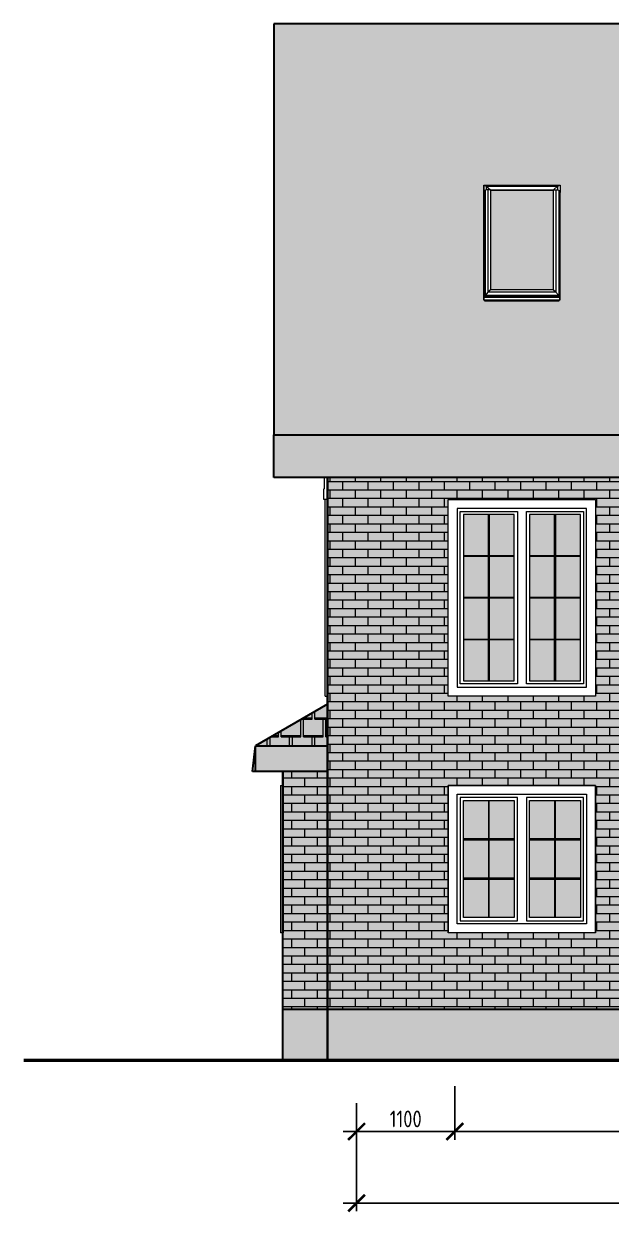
# Model space of a CAD drawing. Header units: millimetres. Extents: x -56498 to 234605, y -296269 to -29969.
# Drawn here: x 200259 to 206834, y -197320 to -184017 of the extents above; entities that cross this region are included whole.
import ezdxf

# ---------------------------------------------------------------- set-up
doc = ezdxf.new("R2010")
doc.units = ezdxf.units.MM
doc.header["$LTSCALE"] = 100
doc.header["$PDMODE"] = 35
for name, color, linetype, lineweight in [('0.3', 7, 'Continuous', 30), ('0.5', 7, 'Continuous', 50), ('Розміри 0.09', 5, 'Continuous', 9), ('Тонкі 0.18', 142, 'Continuous', 18), ('Штрихування 0.09', 253, 'Continuous', 9)]:
    doc.layers.add(name, color=color, linetype=linetype, lineweight=lineweight)
doc.styles.add('GOST 2.304', font='CS_Gost2304.shx')
doc.dimstyles.new('SPDS', dxfattribs={"dimscale": 100, "dimtxt": 2.5, "dimasz": 2.5, "dimexe": 1.25, "dimexo": 0.625, "dimtad": 1, "dimrnd": 0.001, "dimtxsty": 'GOST 2.304', "dimblk": 'ARCHTICK', "dimcen": 2.5, "dimdle": 2, "dimadec": 0, "dimazin": 2, "dimtfac": 0.75, "dimtmove": 1, "dimatfit": 3, "dimfxl": 0, "dimtolj": 1, "dimarcsym": 0})
pattern_1 = [(0, (0, -59400), (0, 94.83852), []), (90, (0, -59400), (-142.24, 94.83852), [94.83852, -94.83852])]
pattern_2 = [(0, (15, -59400), (125, 200), [220, -30]), (0, (15, -59385), (125, 200), [220, -30]), (90, (235, -59400), (-125, 200), [200, -200]), (90, (265, -59400), (-125, 200), [200, -200])]

# ---------------------------------------------------------------- blocks, each defined once
blk = doc.blocks.new('_ArchTick')
at = {"color": 0, "linetype": 'ByBlock', "const_width": 0.15}
blk.add_lwpolyline([(-0.5, -0.5), (0.5, 0.5)], dxfattribs=at)
blk = doc.blocks.new('*D326')
at = {"layer": 'Defpoints', "color": 0, "transparency": 16777216}
for p in [(205084, -195861), (211484, -196060), (205084, -196417)]:
    blk.add_point(p, dxfattribs=at)
at = {"layer": 'Розміри 0.09', "color": 0, "lineweight": -2, "transparency": 16777216}
for p, q in [((205084, -195908), (205084, -196510)), ((211484, -196107), (211484, -196510)), ((211634, -196417), (204934, -196417))]:
    blk.add_line(p, q, dxfattribs=at)
at = {"layer": 'Розміри 0.09', "color": 0, "lineweight": -2, "transparency": 16777216, "xscale": 187.5, "yscale": 187.5, "zscale": 187.5, "rotation": 180}
blk.add_blockref('_ArchTick', (205084, -196417), dxfattribs=at)
at = {"layer": 'Розміри 0.09', "color": 0, "lineweight": -2, "transparency": 16777216, "xscale": 187.5, "yscale": 187.5, "zscale": 187.5}
blk.add_blockref('_ArchTick', (211484, -196417), dxfattribs=at)
at = {"layer": 'Розміри 0.09', "color": 0, "transparency": 16777216, "insert": (208284, -196271), "char_height": 187.5, "attachment_point": 5, "style": 'GOST 2.304'}
blk.add_mtext('\\A1;6400', dxfattribs=at)
blk = doc.blocks.new('*D327')
at = {"layer": 'Defpoints', "color": 0, "transparency": 16777216}
for p in [(205084, -195861), (203984, -196052), (203984, -196417)]:
    blk.add_point(p, dxfattribs=at)
at = {"layer": 'Розміри 0.09', "color": 0, "lineweight": -2, "transparency": 16777216}
for p, q in [((205084, -195908), (205084, -196510)), ((203984, -196099), (203984, -196510)), ((205234, -196417), (203834, -196417))]:
    blk.add_line(p, q, dxfattribs=at)
at = {"layer": 'Розміри 0.09', "color": 0, "lineweight": -2, "transparency": 16777216, "xscale": 187.5, "yscale": 187.5, "zscale": 187.5, "rotation": 180}
blk.add_blockref('_ArchTick', (203984, -196417), dxfattribs=at)
at = {"layer": 'Розміри 0.09', "color": 0, "lineweight": -2, "transparency": 16777216, "xscale": 187.5, "yscale": 187.5, "zscale": 187.5}
blk.add_blockref('_ArchTick', (205084, -196417), dxfattribs=at)
at = {"layer": 'Розміри 0.09', "color": 0, "transparency": 16777216, "insert": (204534, -196276), "char_height": 187.5, "attachment_point": 5, "style": 'GOST 2.304'}
blk.add_mtext('\\A1;1100', dxfattribs=at)
blk = doc.blocks.new('*D328')
at = {"layer": 'Defpoints', "color": 0, "transparency": 16777216}
for p in [(203984, -196417), (224984, -196417), (203984, -197217)]:
    blk.add_point(p, dxfattribs=at)
at = {"layer": 'Розміри 0.09', "color": 0, "lineweight": -2, "transparency": 16777216}
for p, q in [((203984, -196463), (203984, -197310)), ((224984, -196463), (224984, -197310)), ((225134, -197217), (203834, -197217))]:
    blk.add_line(p, q, dxfattribs=at)
at = {"layer": 'Розміри 0.09', "color": 0, "lineweight": -2, "transparency": 16777216, "xscale": 187.5, "yscale": 187.5, "zscale": 187.5, "rotation": 180}
blk.add_blockref('_ArchTick', (203984, -197217), dxfattribs=at)
at = {"layer": 'Розміри 0.09', "color": 0, "lineweight": -2, "transparency": 16777216, "xscale": 187.5, "yscale": 187.5, "zscale": 187.5}
blk.add_blockref('_ArchTick', (224984, -197217), dxfattribs=at)
at = {"layer": 'Розміри 0.09', "color": 0, "transparency": 16777216, "insert": (215100, -197069), "char_height": 187.5, "attachment_point": 5, "style": 'GOST 2.304'}
blk.add_mtext('\\A1;21000', dxfattribs=at)

msp = doc.modelspace()

# ---------------------------------------------------------------- hatches: boundary and pattern name
at = {"layer": 'Тонкі 0.18', "ltscale": 0.75, "true_color": 0xa64f21}
h = msp.add_hatch(color=34, dxfattribs=at)
h.paths.add_polyline_path([(208484.132, -185886.868), (208482.181, -185887.889), (208482.181, -185824.836), (208909.171, -185824.836), (208909.171, -184016.629), (205834.182, -184016.629), (205834.182, -185824.836), (206261.127, -185824.836), (206261.127, -185887.889), (206259.177, -185886.866), (206259.177, -187079.927), (206259.177, -187123.222), (205834.182, -187123.222), (205834.182, -188616.656), (208909.171, -188616.656), (208909.171, -187123.222), (208484.132, -187123.222), (208484.132, -187079.927)])
h.paths.add_polyline_path([(205834.182, -184016.629), (203059.171, -184016.629), (203059.171, -188616.656), (205834.182, -188616.656), (205834.182, -187123.222), (205409.166, -187123.222), (205409.166, -187079.927), (205409.166, -185886.846), (205407.162, -185887.889), (205407.162, -185824.836), (205834.182, -185824.836)])
h.paths.add_polyline_path([(214214.128, -184333.064), (214214.128, -184016.629), (208909.171, -184016.629), (208909.171, -185824.836), (209336.161, -185824.836), (209336.161, -185887.889), (209334.135, -185886.846), (209334.135, -187079.927), (209334.135, -187123.222), (208909.171, -187123.222), (208909.171, -188616.656), (210559.166, -188616.656), (211496.961, -187517.534)])
at = {"layer": 'Тонкі 0.18', "ltscale": 0.75, "true_color": 0xf4ebd8}
h = msp.add_hatch(color=254, dxfattribs=at)
h.paths.add_polyline_path([(207474.228, -190966.621), (207159.229, -190966.621), (207159.229, -191046.609), (207474.228, -191046.609)], flags=17)
h.paths.add_polyline_path([(207474.228, -191086.603), (207226.686, -191086.603), (207474.228, -191268.864)], flags=17)
h.paths.add_polyline_path([(207474.228, -191368.211), (207159.229, -191136.276), (207159.229, -191706.922), (207474.228, -191474.987)], flags=17)
h.paths.add_polyline_path([(207709.758, -191541.619), (207518.731, -191541.619), (207226.686, -191756.595), (208001.803, -191756.595)], flags=17)
h.paths.add_polyline_path([(208069.26, -191541.619), (207844.696, -191541.619), (208069.26, -191706.922)], flags=17)
h.paths.add_polyline_path([(208383.792, -191541.619), (208159.228, -191541.619), (208159.228, -191706.922)], flags=17)
h.paths.add_polyline_path([(208709.757, -191541.619), (208518.73, -191541.619), (208226.685, -191756.595), (209001.803, -191756.595)], flags=17)
h.paths.add_polyline_path([(209069.26, -191541.619), (208844.696, -191541.619), (209069.26, -191706.922)], flags=17)
h.paths.add_polyline_path([(207474.153, -189341.65), (209124.186, -189341.65), (210774.143, -189341.65), (210774.143, -190441.634), (211159.151, -190441.634), (211159.151, -189341.65), (211159.151, -189221.593), (211159.151, -188311.636), (211159.151, -188298.636), (210559.166, -189001.814), (210559.127, -189001.78), (210480.154, -189094.333), (203659.171, -189094.333), (203659.171, -190441.634), (205009.166, -190441.634), (205009.166, -189341.65), (206659.191, -189341.65), (206659.191, -190441.634), (207474.153, -190441.634)])
h.paths.add_polyline_path([(207474.153, -190441.634), (206659.191, -190441.634), (206659.191, -191541.619), (205009.166, -191541.619), (205009.166, -190441.634), (203659.171, -190441.634), (203659.171, -193366.634), (205009.166, -193366.634), (205009.166, -192541.618), (206659.191, -192541.618), (206659.191, -193366.634), (207474.153, -193366.634), (207474.153, -192541.618), (210774.143, -192541.618), (210774.143, -193366.634), (211159.151, -193366.634), (211159.151, -192066.595), (207009.206, -192066.595), (207009.206, -191816.598), (207059.206, -191816.598), (207059.206, -190966.621), (207049.226, -190966.621), (207049.226, -190926.627), (207474.153, -190926.627)])
h.paths.add_polyline_path([(211159.151, -193366.634), (210774.143, -193366.634), (210774.143, -194191.651), (207474.153, -194191.651), (207474.153, -193366.634), (206659.191, -193366.634), (206659.191, -194191.576), (206659.191, -194191.651), (205009.166, -194191.651), (205009.166, -193366.634), (203659.171, -193366.634), (203659.171, -195046.592), (211159.151, -195046.592)])
h.paths.add_polyline_path([(211159.151, -190441.634), (210774.143, -190441.634), (210774.143, -190926.627), (211159.151, -190926.627)])
h.paths.add_polyline_path([(211069.258, -190966.621), (210774.218, -190966.621), (210774.218, -191046.609), (211069.258, -191046.609)], flags=17)
h.paths.add_polyline_path([(211001.801, -191086.603), (210774.218, -191086.603), (210774.218, -191254.172)], flags=17)
h.paths.add_polyline_path([(211069.258, -191136.276), (210774.218, -191353.515), (210774.218, -191489.741), (211069.258, -191706.922)], flags=17)
h.paths.add_polyline_path([(210774.218, -191589.07), (210774.218, -191756.595), (211001.801, -191756.595)], flags=17)
at = {"layer": 'Тонкі 0.18', "ltscale": 0.75, "true_color": 0xa64f21}
msp.add_hatch(color=34, dxfattribs=at).paths.add_polyline_path([(203659.171, -191633.462), (202854.361, -192098.082), (203659.171, -192098.082)])
at = {"layer": 'Тонкі 0.18', "ltscale": 0.75, "true_color": 0xf4ebd8}
h = msp.add_hatch(color=254, dxfattribs=at)
h.paths.add_polyline_path([(203659.171, -192386.819), (203159.171, -192386.819), (203159.171, -193366.634), (203659.171, -193366.634)])
h.paths.add_polyline_path([(203659.171, -193366.634), (203159.171, -193366.634), (203159.171, -195046.592), (203659.171, -195046.592)])
at = {"layer": 'Штрихування 0.09', "ltscale": 0.75}
h = msp.add_hatch(dxfattribs=at)
h.set_pattern_fill('SQSHNGLE', color=256, scale=500, style=0, pattern_type=2)
h.set_pattern_definition(pattern_2)
h.paths.add_polyline_path([(208484.132, -185886.868), (208482.181, -185887.889), (208482.181, -185824.836), (208909.171, -185824.836), (208909.171, -184016.629), (205834.182, -184016.629), (205834.182, -185824.836), (206261.127, -185824.836), (206261.127, -185887.889), (206259.177, -185886.866), (206259.177, -187079.927), (206259.177, -187123.222), (205834.182, -187123.222), (205834.182, -188616.656), (208909.171, -188616.656), (208909.171, -187123.222), (208484.132, -187123.222), (208484.132, -187079.927)])
h.paths.add_polyline_path([(205834.182, -184016.629), (203059.171, -184016.629), (203059.171, -188616.656), (205834.182, -188616.656), (205834.182, -187123.222), (205409.166, -187123.222), (205409.166, -187079.927), (205409.166, -185886.846), (205407.162, -185887.889), (205407.162, -185824.836), (205834.182, -185824.836)])
h.paths.add_polyline_path([(214214.128, -184333.064), (214214.128, -184016.629), (208909.171, -184016.629), (208909.171, -185824.836), (209336.161, -185824.836), (209336.161, -185887.889), (209334.135, -185886.846), (209334.135, -187079.927), (209334.135, -187123.222), (208909.171, -187123.222), (208909.171, -188616.656), (210559.166, -188616.656), (211496.961, -187517.534)])
at = {"layer": 'Штрихування 0.09'}
h = msp.add_hatch(color=7, dxfattribs=at)
h.set_gradient(color1=(209, 255, 255), color2=(250, 255, 255), one_color=1, tint=0.99)
h.paths.add_polyline_path([(209260.6, -185878.322), (208557.742, -185878.322), (208557.742, -186995.264), (209260.6, -186995.264)])
h.paths.add_polyline_path([(206185.642, -185878.322), (205482.723, -185878.322), (205482.723, -186995.264), (206185.642, -186995.264)])
at = {"layer": 'Штрихування 0.09', "ltscale": 0.75}
h = msp.add_hatch(dxfattribs=at)
h.set_pattern_fill('AR-BRSTD', color=256, scale=1.4, style=0)
h.set_pattern_definition(pattern_1)
h.paths.add_polyline_path([(207474.228, -190966.621), (207159.229, -190966.621), (207159.229, -191046.609), (207474.228, -191046.609)], flags=17)
h.paths.add_polyline_path([(207474.228, -191086.603), (207226.686, -191086.603), (207474.228, -191268.864)], flags=17)
h.paths.add_polyline_path([(207474.228, -191368.211), (207159.229, -191136.276), (207159.229, -191706.922), (207474.228, -191474.987)], flags=17)
h.paths.add_polyline_path([(207709.758, -191541.619), (207518.731, -191541.619), (207226.686, -191756.595), (208001.803, -191756.595)], flags=17)
h.paths.add_polyline_path([(208069.26, -191541.619), (207844.696, -191541.619), (208069.26, -191706.922)], flags=17)
h.paths.add_polyline_path([(208383.792, -191541.619), (208159.228, -191541.619), (208159.228, -191706.922)], flags=17)
h.paths.add_polyline_path([(208709.757, -191541.619), (208518.73, -191541.619), (208226.685, -191756.595), (209001.803, -191756.595)], flags=17)
h.paths.add_polyline_path([(209069.26, -191541.619), (208844.696, -191541.619), (209069.26, -191706.922)], flags=17)
h.paths.add_polyline_path([(207474.153, -189341.65), (209124.186, -189341.65), (210774.143, -189341.65), (210774.143, -190441.634), (211159.151, -190441.634), (211159.151, -189341.65), (211159.151, -189221.593), (211159.151, -188311.636), (211159.151, -188298.636), (210559.166, -189001.814), (210559.127, -189001.78), (210480.154, -189094.333), (203659.171, -189094.333), (203659.171, -190441.634), (205009.166, -190441.634), (205009.166, -189341.65), (206659.191, -189341.65), (206659.191, -190441.634), (207474.153, -190441.634)])
h.paths.add_polyline_path([(207474.153, -190441.634), (206659.191, -190441.634), (206659.191, -191541.619), (205009.166, -191541.619), (205009.166, -190441.634), (203659.171, -190441.634), (203659.171, -193366.634), (205009.166, -193366.634), (205009.166, -192541.618), (206659.191, -192541.618), (206659.191, -193366.634), (207474.153, -193366.634), (207474.153, -192541.618), (210774.143, -192541.618), (210774.143, -193366.634), (211159.151, -193366.634), (211159.151, -192066.595), (207009.206, -192066.595), (207009.206, -191816.598), (207059.206, -191816.598), (207059.206, -190966.621), (207049.226, -190966.621), (207049.226, -190926.627), (207474.153, -190926.627)])
h.paths.add_polyline_path([(211159.151, -193366.634), (210774.143, -193366.634), (210774.143, -194191.651), (207474.153, -194191.651), (207474.153, -193366.634), (206659.191, -193366.634), (206659.191, -194191.576), (206659.191, -194191.651), (205009.166, -194191.651), (205009.166, -193366.634), (203659.171, -193366.634), (203659.171, -195046.592), (211159.151, -195046.592)])
h.paths.add_polyline_path([(211159.151, -190441.634), (210774.143, -190441.634), (210774.143, -190926.627), (211159.151, -190926.627)])
h.paths.add_polyline_path([(211069.258, -190966.621), (210774.218, -190966.621), (210774.218, -191046.609), (211069.258, -191046.609)], flags=17)
h.paths.add_polyline_path([(211001.801, -191086.603), (210774.218, -191086.603), (210774.218, -191254.172)], flags=17)
h.paths.add_polyline_path([(211069.258, -191136.276), (210774.218, -191353.515), (210774.218, -191489.741), (211069.258, -191706.922)], flags=17)
h.paths.add_polyline_path([(210774.218, -191589.07), (210774.218, -191756.595), (211001.801, -191756.595)], flags=17)
at = {"layer": 'Штрихування 0.09', "true_color": 0xa64517}
h = msp.add_hatch(color=34, dxfattribs=at)
h.paths.add_polyline_path([(225909.124, -188616.656), (218409.166, -188616.656), (218488.103, -189094.333), (225909.124, -189094.333)])
h.paths.add_polyline_path([(210559.166, -188616.656), (203059.171, -188616.656), (203059.171, -189094.333), (210480.154, -189094.333)])
at = {"layer": 'Штрихування 0.09'}
h = msp.add_hatch(color=7, dxfattribs=at)
h.set_gradient(color1=(209, 255, 255), color2=(250, 255, 255), one_color=1, tint=0.99)
h.paths.add_polyline_path([(205179.239, -189511.605), (205459.242, -189511.605), (205459.242, -189969.097), (205179.239, -189969.097)])
h.paths.add_polyline_path([(205469.237, -189511.605), (205749.232, -189511.605), (205749.232, -189969.097), (205469.237, -189969.097)])
h.paths.add_polyline_path([(205469.237, -189979.152), (205749.232, -189979.152), (205749.232, -190436.644), (205469.237, -190436.644)])
h.paths.add_polyline_path([(205179.239, -189979.152), (205459.242, -189979.152), (205459.242, -190436.644), (205179.239, -190436.644)])
h.paths.add_polyline_path([(205179.239, -190446.624), (205459.242, -190446.624), (205459.242, -190904.116), (205179.239, -190904.116)])
h.paths.add_polyline_path([(205469.237, -190446.624), (205749.232, -190446.624), (205749.232, -190904.116), (205469.237, -190904.116)])
h.paths.add_polyline_path([(205469.237, -190914.096), (205749.232, -190914.096), (205749.232, -191371.588), (205469.237, -191371.588)])
h.paths.add_polyline_path([(205179.239, -190914.096), (205459.242, -190914.096), (205459.242, -191371.588), (205179.239, -191371.588)])
h.paths.add_polyline_path([(205919.263, -190914.096), (206199.221, -190914.096), (206199.221, -191371.588), (205919.263, -191371.588)])
h.paths.add_polyline_path([(206209.2, -190914.096), (206489.233, -190914.096), (206489.233, -191371.588), (206209.2, -191371.588)])
h.paths.add_polyline_path([(206209.2, -190446.624), (206489.233, -190446.624), (206489.233, -190904.116), (206209.2, -190904.116)])
h.paths.add_polyline_path([(205919.263, -190446.624), (206199.221, -190446.624), (206199.221, -190904.116), (205919.263, -190904.116)])
h.paths.add_polyline_path([(205919.263, -189979.152), (206199.221, -189979.152), (206199.221, -190436.644), (205919.263, -190436.644)])
h.paths.add_polyline_path([(206209.2, -189979.152), (206489.233, -189979.152), (206489.233, -190436.644), (206209.2, -190436.644)])
h.paths.add_polyline_path([(206209.2, -189511.605), (206489.233, -189511.605), (206489.233, -189969.097), (206209.2, -189969.097)])
h.paths.add_polyline_path([(205919.263, -189511.605), (206199.221, -189511.605), (206199.221, -189969.097), (205919.263, -189969.097)])
at = {"layer": 'Штрихування 0.09', "ltscale": 0.75}
h = msp.add_hatch(dxfattribs=at)
h.set_pattern_fill('SQSHNGLE', color=256, scale=500, style=0, pattern_type=2)
h.set_pattern_definition(pattern_2)
h.paths.add_polyline_path([(203659.171, -191633.462), (202854.361, -192098.082), (203659.171, -192098.082)])
at = {"layer": 'Штрихування 0.09', "true_color": 0xa64517}
msp.add_hatch(color=34, dxfattribs=at).paths.add_polyline_path([(203659.171, -192098.082), (202854.361, -192098.082), (202854.361, -192386.819), (203659.171, -192386.819)])
at = {"layer": 'Штрихування 0.09', "ltscale": 0.75}
h = msp.add_hatch(dxfattribs=at)
h.set_pattern_fill('AR-BRSTD', color=256, scale=1.4, style=0)
h.set_pattern_definition(pattern_1)
h.paths.add_polyline_path([(203659.171, -192386.819), (203159.171, -192386.819), (203159.171, -193366.634), (203659.171, -193366.634)])
h.paths.add_polyline_path([(203659.171, -193366.634), (203159.171, -193366.634), (203159.171, -195046.592), (203659.171, -195046.592)])
at = {"layer": 'Штрихування 0.09'}
h = msp.add_hatch(color=7, dxfattribs=at)
h.set_gradient(color1=(209, 255, 255), color2=(250, 255, 255), one_color=1, tint=0.99)
h.paths.add_polyline_path([(205179.187, -192711.649), (205459.22, -192711.649), (205459.22, -193141.603), (205179.187, -193141.603)])
h.paths.add_polyline_path([(205469.199, -192711.649), (205749.157, -192711.649), (205749.157, -193141.603), (205469.199, -193141.603)])
h.paths.add_polyline_path([(205469.199, -193151.582), (205749.157, -193151.582), (205749.157, -193581.611), (205469.199, -193581.611)])
h.paths.add_polyline_path([(205179.187, -193151.582), (205459.22, -193151.582), (205459.22, -193581.611), (205179.187, -193581.611)])
h.paths.add_polyline_path([(205179.187, -193591.591), (205459.22, -193591.591), (205459.22, -194021.62), (205179.187, -194021.62)])
h.paths.add_polyline_path([(205469.199, -193591.591), (205749.157, -193591.591), (205749.157, -194021.62), (205469.199, -194021.62)])
h.paths.add_polyline_path([(205919.188, -193591.591), (206199.221, -193591.591), (206199.221, -194021.62), (205919.188, -194021.62)])
h.paths.add_polyline_path([(205919.188, -193151.582), (206199.221, -193151.582), (206199.221, -193581.611), (205919.188, -193581.611)])
h.paths.add_polyline_path([(205919.188, -192711.649), (206199.221, -192711.649), (206199.221, -193141.603), (205919.188, -193141.603)])
h.paths.add_polyline_path([(206209.2, -192711.649), (206489.158, -192711.649), (206489.158, -193141.603), (206209.2, -193141.603)])
h.paths.add_polyline_path([(206209.2, -193151.582), (206489.158, -193151.582), (206489.158, -193581.611), (206209.2, -193581.611)])
h.paths.add_polyline_path([(206209.2, -193591.591), (206489.158, -193591.591), (206489.158, -194021.62), (206209.2, -194021.62)])
msp.add_hatch(color=256, dxfattribs=at).paths.add_polyline_path([(205884.149, -192676.607), (205784.201, -192676.607), (205784.201, -192676.982), (205884.149, -192676.982), (205884.149, -192676.607)], flags=0)
at = {"layer": 'Штрихування 0.09', "true_color": 0xcfd0cf}
h = msp.add_hatch(color=254, dxfattribs=at)
h.paths.add_polyline_path([(225309.139, -195046.592), (217809.181, -195046.592), (217809.181, -195616.577), (225309.139, -195616.577)])
h.paths.add_polyline_path([(225809.101, -195046.592), (225309.139, -195046.592), (225309.139, -195616.577), (225809.101, -195616.577)])
h.paths.add_polyline_path([(217809.181, -195046.592), (211159.151, -195046.592), (211159.151, -195616.577), (217809.181, -195616.577)])
h.paths.add_polyline_path([(211159.151, -195046.592), (203659.171, -195046.592), (203659.171, -195616.577), (211159.151, -195616.577)])
h.paths.add_polyline_path([(203659.171, -195046.592), (203159.171, -195046.592), (203159.171, -195616.577), (203659.171, -195616.577)])
at = {"layer": 'Штрихування 0.09', "ltscale": 0.75}
h = msp.add_hatch(dxfattribs=at)
h.set_pattern_fill('FLGSTONE', scale=1000, angle=30, style=0, pattern_type=2)
h.set_pattern_definition([(30, (0, -59400), (-500, 866.0254), [200, -800]), (30, (635.5, -58940.7), (-500, 866.0254), [180, -820]), (30, (632.8, -58896.1), (-500, 866.0254), [160, -840]), (30, (171.8, -58977.5), (-500, 866.0254), [120, -40, 80, -760]), (30, (-150, -59140.2), (-500, 866.0254), [60, -840, 60, -40]), (30, (169.1, -58932.9), (-500, 866.0254), [200, -800]), (30, (626.7, -58645.6), (-500, 866.0254), [140, -860]), (30, (131.1, -58747), (-500, 866.0254), [140, -40, 260, -560]), (30, (128.4, -58702.3), (-500, 866.0254), [240, -40, 60, -40, 40, -580]), (30, (-42.9, -58685.7), (-500, 866.0254), [100, -900]), (30, (-62.9, -58651.1), (-500, 866.0254), [120, -880]), (30, (100.3, -58533.8), (-500, 866.0254), [100, -900]), (30, (-256.1, -58716.5), (-500, 866.0254), [100, -900]), (30, (80.3, -58499.1), (-500, 866.0254), [120, -880]), (30, (-310.7, -58701.8), (-500, 866.0254), [120, -880]), (30, (-202.2, -58569.9), (-500, 866.0254), [240, -240, 80, -40, 120, -280]), (30, (-222.2, -58535.2), (-500, 866.0254), [240, -240, 240, -280]), (30, (-480, -58568.6), (-500, 866.0254), [200, -800]), (120, (0, -59400), (-866.0254, -500), [300, -540, 120, -40]), (120, (173.2, -59300), (-866.0254, -500), [160, -600, 200, -40]), (120, (207.8, -59280), (-866.0254, -500), [160, -600, 60, -40, 100, -40]), (120, (134.4, -58952.9), (-866.0254, -500), [60, -940]), (120, (169.1, -58932.9), (-866.0254, -500), [60, -940]), (120, (93.7, -58722.3), (-866.0254, -500), [100, -900]), (120, (128.4, -58702.3), (-866.0254, -500), [100, -900]), (120, (390.3, -59036.1), (-866.0254, -500), [160, -460, 340, -40]), (120, (342.3, -58832.9), (-866.0254, -500), [180, -820]), (120, (376.9, -58812.9), (-866.0254, -500), [180, -820]), (120, (355.7, -59056.1), (-866.0254, -500), [160, -440, 100, -40, 220, -40]), (120, (178.9, -58349.9), (-866.0254, -500), [180, -820]), (120, (193.5, -58295.2), (-866.0254, -500), [160, -840]), (120, (598.2, -58916.1), (-866.0254, -500), [80, -920]), (120, (632.8, -58896.1), (-866.0254, -500), [80, -340, 280, -300]), (120, (457.5, -58512.3), (-866.0254, -500), [280, -720]), (120, (592.1, -58665.6), (-866.0254, -500), [160, -840]), (120, (626.7, -58645.6), (-866.0254, -500), [160, -840]), (120, (771.4, -58816.1), (-866.0254, -500), [180, -560, 220, -40]), (75, (-300, -58880.4), (-500, 866.0253), [169.7056, -1244.508]), (75, (-118.04, -59075.55), (-500, 866.0253), [169.7056, -1244.508]), (75, (-73.4, -59072.9), (-500, 866.0253), [169.7056, -1244.508]), (75, (90.5, -59116.8), (-500, 866.0253), [169.7056, -1244.508]), (75, (127.85, -59141.44), (-500, 866.0253), [169.7056, -1244.058]), (75, (568.9, -59025.36), (-500, 866.0253), [113.137, -1301.0765]), (75, (592.8, -58826.8), (-500, 866.0253), [141.4213, -1272.7922]), (75, (555.5, -58802.15), (-500, 866.0253), [141.4213, -1272.7922]), (75, (492.1, -58492.35), (-500, 866.0253), [254.5584, -1159.655]), (75, (546.74, -58507), (-500, 866.0253), [84.853, -1329.3607]), (75, (613.54, -59022.7), (-500, 866.0253), [84.853, -1329.3607]), (75, (78.4, -58615.74), (-500, 866.0253), [84.853, -1329.3607]), (75, (41.05, -58591.1), (-500, 866.0253), [56.5685, -1357.645]), (165, (-87.5, -58688.4), (-866.0253, -500), [84.853, -1329.3607]), (165, (-62.9, -58651.1), (-866.0253, -500), [113.137, -1301.0765]), (345, (421.4, -58209.86), (866.0253, 500), [141.4213, -1272.7922]), (345, (-73.4, -59072.9), (866.0253, 500), [169.7056, -1244.508]), (345, (-98.04, -59110.2), (866.0253, 500), [197.9898, -1216.2237]), (345, (-420, -58672.54), (866.0253, 500), [113.137, -1301.0765]), (236.56505, (355.7, -59056.08), (-866.0254, -500), [268.33, -1967.738]), (236.56505, (375.7, -59090.7), (-866.0254, -500), [268.33, -1967.738]), (183.43495, (101.77, -58856.27), (-866.0254, -500), [134.16, -44.72, 223.61, -1833.578]), (183.43495, (104.45, -58900.9), (-866.0254, -500), [134.16, -44.72, 223.61, -1833.578]), (183.43495, (588.9, -59060), (-866.0254, -500), [178.8854, -2057.1826]), (183.43495, (568.9, -59025.36), (-866.0254, -500), [178.8854, -2057.1826]), (183.43495, (558.2, -58846.8), (-866.0254, -500), [178.8854, -2057.1826]), (183.43495, (555.5, -58802.15), (-866.0254, -500), [178.8854, -2057.1826]), (93.43495, (-76.8, -58867), (-500, 866.0254), [178.8854, -2057.1826]), (93.43495, (-32.15, -58864.3), (-500, 866.0254), [178.8854, -2057.1826]), (93.43495, (221.58, -58463.8), (-500, 866.0254), [134.16, -2101.908]), (93.43495, (139.1, -58880.9), (-500, 866.0254), [134.16, -2101.908]), (93.43495, (101.77, -58856.27), (-500, 866.0254), [134.16, -2101.908]), (93.43495, (184.26, -58439.14), (-500, 866.0254), [89.4427, -2146.6253]), (326.56505, (186.94, -58483.8), (500, -866.0254), [178.8854, -2057.1826]), (326.56505, (221.58, -58463.8), (500, -866.0254), [178.8854, -2057.1826])])
h.paths.add_polyline_path([(225309.139, -195046.592), (217809.181, -195046.592), (217809.181, -195616.577), (225309.139, -195616.577)])
h.paths.add_polyline_path([(225809.101, -195046.592), (225309.139, -195046.592), (225309.139, -195616.577), (225809.101, -195616.577)])
h.paths.add_polyline_path([(217809.181, -195046.592), (211159.151, -195046.592), (211159.151, -195616.577), (217809.181, -195616.577)])
h.paths.add_polyline_path([(211159.151, -195046.592), (203659.171, -195046.592), (203659.171, -195616.577), (211159.151, -195616.577)])
h.paths.add_polyline_path([(203659.171, -195046.592), (203159.171, -195046.592), (203159.171, -195616.577), (203659.171, -195616.577)])

# ---------------------------------------------------------------- linework, layer by layer
for p, q in [((205409.166, -185886.846), (205407.162, -185887.889)), ((206261.127, -185887.889), (206259.177, -185886.846))]:
    msp.add_line(p, q)
at = {"ltscale": 0.75}
msp.add_line((203984.17, -196619.728), (203984.17, -197016.591), dxfattribs=at)
at = {"layer": '0.3'}
for p, q in [((203059.171, -184016.629), (203059.171, -188616.656)), ((214214.128, -184016.629), (203059.171, -184016.629)), ((214214.128, -184016.629), (203059.171, -184016.629)), ((203059.171, -184016.629), (203059.171, -188616.656)), ((203059.171, -188616.656), (210559.166, -188616.656)), ((203059.171, -188616.656), (210559.166, -188616.656)), ((203059.171, -189094.333), (203059.171, -188616.656)), ((210480.154, -189094.333), (203059.171, -189094.333)), ((210480.154, -189094.333), (203659.171, -189094.333)), ((203659.171, -189094.333), (203659.171, -195616.577)), ((203659.171, -195616.577), (203659.171, -189094.333)), ((203659.171, -191633.462), (202854.361, -192098.082)), ((203659.171, -191633.462), (202854.361, -192098.082)), ((202817.751, -192386.819), (202854.361, -192098.082)), ((202854.361, -192098.082), (203659.171, -192098.082)), ((202854.361, -192386.819), (202854.361, -192098.082)), ((202854.361, -192098.082), (203659.171, -192098.082)), ((203659.171, -192386.819), (202817.751, -192386.819)), ((203159.171, -192386.819), (203159.171, -194191.651)), ((203659.171, -192386.819), (203159.171, -192386.819)), ((203159.171, -195616.577), (203159.171, -192386.819)), ((203659.171, -195616.577), (203659.171, -192386.819)), ((203159.171, -195046.592), (225809.101, -195046.592))]:
    msp.add_line(p, q, dxfattribs=at)
at = {"layer": '0.5'}
msp.add_line((200259.171, -195616.577), (228709.101, -195616.577), dxfattribs=at)
at = {"layer": 'Тонкі 0.18'}
for p, q in [((205407.162, -185887.889), (205407.162, -185824.836)), ((205407.162, -185824.836), (206261.127, -185824.836)), ((205407.162, -185824.836), (205407.162, -185887.889)), ((205407.162, -185824.836), (206261.127, -185824.836)), ((206261.127, -185824.836), (206261.127, -185887.889)), ((206261.127, -185824.836), (206261.127, -185887.889)), ((205407.162, -185887.889), (205407.162, -185903.594)), ((205409.166, -187110.766), (205409.166, -185886.846)), ((205409.166, -185886.846), (205409.166, -187079.927)), ((206259.177, -185886.846), (206259.177, -187110.766)), ((206259.177, -185886.846), (206259.177, -187079.927)), ((206261.127, -185887.889), (206261.127, -185903.594)), ((206259.177, -187079.927), (205409.166, -187079.927)), ((205409.166, -187079.927), (205409.166, -187110.766)), ((205419.168, -187110.766), (205409.166, -187110.766)), ((206259.177, -187110.766), (205409.166, -187110.766)), ((205419.168, -187123.222), (205419.168, -187110.766)), ((205419.168, -187110.766), (205419.168, -187123.222)), ((206249.197, -187123.222), (205419.168, -187123.222)), ((206249.197, -187123.222), (205419.168, -187123.222)), ((206259.177, -187110.766), (206249.197, -187110.766)), ((206249.197, -187110.766), (206249.197, -187123.222)), ((206249.197, -187110.766), (206249.197, -187123.222)), ((206259.177, -187110.766), (206259.177, -187079.927)), ((205009.166, -191541.619), (205009.166, -189341.65)), ((205009.166, -189341.65), (206659.191, -189341.65)), ((205009.166, -191541.619), (205009.166, -189341.65)), ((205009.166, -189341.65), (206659.191, -189341.65)), ((205109.166, -189441.597), (205109.166, -191441.596)), ((206559.169, -189441.597), (205109.166, -189441.597)), ((206559.169, -191441.596), (206559.169, -189441.597)), ((206659.191, -189341.65), (206659.191, -191541.619)), ((206659.191, -189341.65), (206659.191, -191541.619)), ((206659.191, -191541.619), (205009.166, -191541.619)), ((206659.191, -191541.619), (205009.166, -191541.619)), ((205109.166, -191441.596), (206559.169, -191441.596)), ((205009.166, -194191.651), (205009.166, -192541.618)), ((205009.166, -192541.618), (206659.191, -192541.618)), ((205009.166, -192541.618), (205009.166, -194191.651)), ((206659.191, -192541.618), (205009.166, -192541.618)), ((206659.191, -192541.618), (206659.191, -194191.651)), ((206659.191, -194191.576), (206659.191, -192541.618)), ((205109.166, -194091.628), (205109.166, -192641.64)), ((205109.166, -192641.64), (206559.169, -192641.64)), ((206559.169, -192641.64), (206559.169, -194091.628)), ((206559.169, -194091.628), (205109.166, -194091.628)), ((206659.191, -194191.651), (205009.166, -194191.651))]:
    msp.add_line(p, q, dxfattribs=at)
at = {"layer": 'Штрихування 0.09'}
for p, q in [((205407.162, -185824.836), (205434.168, -185833.713)), ((205434.168, -185833.713), (205434.168, -185873.76)), ((205434.168, -185833.713), (205481.162, -185873.76)), ((205434.168, -185833.713), (206234.19, -185833.713)), ((206187.142, -185873.76), (206234.19, -185833.713)), ((206234.19, -185833.713), (206261.127, -185824.836)), ((206234.19, -185833.713), (206234.19, -185873.76)), ((205434.168, -185873.76), (205407.162, -185887.889)), ((205422.169, -185880.04), (205422.169, -187058.774)), ((205481.162, -185873.76), (205434.168, -185873.76)), ((205454.6, -185873.76), (205454.6, -187019.231)), ((205481.162, -185877.421), (205481.162, -185873.76)), ((205481.162, -185873.76), (206187.142, -185873.76)), ((205481.162, -185877.421), (206187.142, -185877.421)), ((205482.723, -185877.421), (205482.723, -186995.264)), ((205482.723, -185878.322), (206185.642, -185878.322)), ((206185.642, -185877.421), (206185.642, -186995.264)), ((206187.142, -185877.421), (206187.142, -185873.76)), ((206187.142, -185873.76), (206234.19, -185873.76)), ((206213.705, -185873.76), (206213.705, -187019.231)), ((206234.19, -185873.76), (206261.127, -185887.889)), ((206246.195, -185880.04), (206246.195, -187058.774)), ((205454.6, -187019.231), (205422.169, -187058.774)), ((205482.723, -186995.264), (205454.6, -187019.231)), ((206213.705, -187019.231), (205454.6, -187019.231)), ((206185.642, -186995.264), (205482.723, -186995.264)), ((206213.705, -187019.231), (206185.642, -186995.264)), ((206246.195, -187058.774), (206213.705, -187019.231)), ((205425.051, -187065.325), (205409.166, -187079.927)), ((206246.195, -187058.774), (205422.169, -187058.774)), ((205422.169, -187058.774), (205422.169, -187065.325)), ((206246.195, -187065.325), (205422.169, -187065.325)), ((206259.177, -187079.927), (206243.269, -187065.325)), ((206246.195, -187065.325), (206246.195, -187058.774)), ((203624.166, -189221.593), (203624.166, -189094.333)), ((203624.166, -189221.593), (203619.169, -189221.593)), ((203619.169, -189341.65), (203619.169, -189221.593)), ((203659.171, -189341.65), (203619.169, -189341.65)), ((203634.169, -191541.619), (203634.169, -189341.65)), ((205144.17, -191406.629), (205144.17, -189476.639)), ((205144.17, -189476.639), (205784.201, -189476.639)), ((205179.167, -189511.605), (205179.167, -191371.588)), ((205749.16, -189511.605), (205179.167, -189511.605)), ((205459.17, -189969.097), (205459.17, -189511.605)), ((205469.164, -189511.605), (205469.164, -189969.097)), ((205749.16, -191371.588), (205749.16, -189511.605)), ((205784.201, -189476.639), (205784.201, -191406.629)), ((205884.149, -191406.629), (205884.149, -189476.639)), ((205884.149, -189476.639), (206524.127, -189476.639)), ((205919.19, -189511.605), (205919.19, -191371.588)), ((206489.161, -189511.605), (205919.19, -189511.605)), ((206199.148, -189969.097), (206199.148, -189511.605)), ((206209.128, -189511.605), (206209.128, -189969.097)), ((206489.161, -191371.588), (206489.161, -189511.605)), ((206524.127, -189476.639), (206524.127, -191406.629)), ((205179.167, -189969.097), (205459.17, -189969.097)), ((205459.17, -189969.097), (205459.17, -189979.152)), ((205469.164, -189979.152), (205469.164, -189969.097)), ((205469.164, -189969.097), (205749.16, -189969.097)), ((205919.19, -189969.097), (206199.148, -189969.097)), ((206199.148, -189969.097), (206199.148, -189979.152)), ((206209.128, -189979.152), (206209.128, -189969.097)), ((206209.128, -189969.097), (206489.161, -189969.097)), ((205459.17, -189979.152), (205179.167, -189979.152)), ((205459.17, -190436.644), (205459.17, -189979.152)), ((205469.164, -189979.152), (205469.164, -190436.644)), ((205749.16, -189979.152), (205469.164, -189979.152)), ((206199.148, -189979.152), (205919.19, -189979.152)), ((206199.148, -190436.644), (206199.148, -189979.152)), ((206209.128, -189979.152), (206209.128, -190436.644)), ((206489.161, -189979.152), (206209.128, -189979.152)), ((205179.167, -190436.644), (205459.17, -190436.644)), ((205459.17, -190446.624), (205179.167, -190446.624)), ((205459.17, -190436.644), (205459.17, -190446.624)), ((205459.17, -190904.116), (205459.17, -190446.624)), ((205469.164, -190446.624), (205469.164, -190436.644)), ((205469.164, -190436.644), (205749.16, -190436.644)), ((205469.164, -190446.624), (205469.164, -190904.116)), ((205749.16, -190446.624), (205469.164, -190446.624)), ((205919.19, -190436.644), (206199.148, -190436.644)), ((206199.148, -190446.624), (205919.19, -190446.624)), ((206199.148, -190436.644), (206199.148, -190446.624)), ((206199.148, -190904.116), (206199.148, -190446.624)), ((206209.128, -190446.624), (206209.128, -190436.644)), ((206209.128, -190436.644), (206489.161, -190436.644)), ((206209.128, -190446.624), (206209.128, -190904.116)), ((206489.161, -190446.624), (206209.128, -190446.624)), ((205179.167, -190904.116), (205459.17, -190904.116)), ((205459.17, -190904.116), (205459.17, -190914.096)), ((205469.164, -190914.096), (205469.164, -190904.116)), ((205469.164, -190904.116), (205749.16, -190904.116)), ((205919.19, -190904.116), (206199.148, -190904.116)), ((206199.148, -190904.116), (206199.148, -190914.096)), ((206209.128, -190914.096), (206209.128, -190904.116)), ((206209.128, -190904.116), (206489.161, -190904.116)), ((205459.17, -190914.096), (205179.167, -190914.096)), ((205459.17, -191371.588), (205459.17, -190914.096)), ((205469.164, -190914.096), (205469.164, -191371.588)), ((205749.16, -190914.096), (205469.164, -190914.096)), ((206199.148, -190914.096), (205919.19, -190914.096)), ((206199.148, -191371.588), (206199.148, -190914.096)), ((206209.128, -190914.096), (206209.128, -191371.588)), ((206489.161, -190914.096), (206209.128, -190914.096)), ((205784.201, -191406.629), (205144.17, -191406.629)), ((205179.167, -191371.588), (205749.16, -191371.588)), ((206524.127, -191406.629), (205884.149, -191406.629)), ((205919.19, -191371.588), (206489.161, -191371.588)), ((203634.169, -191541.619), (203659.171, -191541.619)), ((203134.169, -192541.618), (203134.169, -194191.651)), ((203134.169, -192541.618), (203159.171, -192541.618)), ((205144.17, -192676.607), (205144.17, -194056.587)), ((205784.201, -192676.607), (205144.17, -192676.607)), ((205179.167, -194021.62), (205179.167, -192711.649)), ((205179.167, -192711.649), (205749.16, -192711.649)), ((205459.17, -192711.649), (205459.17, -193141.603)), ((205469.164, -193141.603), (205469.164, -192711.649)), ((205749.16, -192711.649), (205749.16, -194021.62)), ((205784.201, -194056.587), (205784.201, -192676.607)), ((205884.149, -192676.607), (205884.149, -194056.587)), ((206524.127, -192676.607), (205884.149, -192676.607)), ((205919.19, -194021.62), (205919.19, -192711.649)), ((205919.19, -192711.649), (206489.161, -192711.649)), ((206199.148, -192711.649), (206199.148, -193141.603)), ((206209.128, -193141.603), (206209.128, -192711.649)), ((206489.161, -192711.649), (206489.161, -194021.62)), ((206524.127, -194056.587), (206524.127, -192676.607)), ((205459.17, -193141.603), (205179.167, -193141.603)), ((205179.167, -193151.582), (205459.17, -193151.582)), ((205459.17, -193151.582), (205459.17, -193141.603)), ((205459.17, -193151.582), (205459.17, -193581.611)), ((205749.16, -193141.603), (205469.164, -193141.603)), ((205469.164, -193141.603), (205469.164, -193151.582)), ((205469.164, -193581.611), (205469.164, -193151.582)), ((205469.164, -193151.582), (205749.16, -193151.582)), ((206199.148, -193141.603), (205919.19, -193141.603)), ((205919.19, -193151.582), (206199.148, -193151.582)), ((206199.148, -193151.582), (206199.148, -193141.603)), ((206199.148, -193151.582), (206199.148, -193581.611)), ((206489.161, -193141.603), (206209.128, -193141.603)), ((206209.128, -193141.603), (206209.128, -193151.582)), ((206209.128, -193581.611), (206209.128, -193151.582)), ((206209.128, -193151.582), (206489.161, -193151.582)), ((205459.17, -193581.611), (205179.167, -193581.611)), ((205179.167, -193591.591), (205459.17, -193591.591)), ((205459.17, -193591.591), (205459.17, -193581.611)), ((205459.17, -193591.591), (205459.17, -194019.519)), ((205749.16, -193581.611), (205469.164, -193581.611)), ((205469.164, -193581.611), (205469.164, -193591.591)), ((205469.164, -194019.519), (205469.164, -193591.591)), ((205469.164, -193591.591), (205749.16, -193591.591)), ((206199.148, -193581.611), (205919.19, -193581.611)), ((205919.19, -193591.591), (206199.148, -193591.591)), ((206199.148, -193591.591), (206199.148, -193581.611)), ((206199.148, -193591.591), (206199.148, -194021.62)), ((206489.161, -193581.611), (206209.128, -193581.611)), ((206209.128, -193581.611), (206209.128, -193591.591)), ((206209.128, -194021.62), (206209.128, -193591.591)), ((206209.128, -193591.591), (206489.161, -193591.591)), ((205144.17, -194056.587), (205784.201, -194056.587)), ((205749.16, -194021.62), (205179.167, -194021.62)), ((205884.149, -194056.587), (206524.127, -194056.587)), ((206489.161, -194021.62), (205919.19, -194021.62))]:
    msp.add_line(p, q, dxfattribs=at)
at = {"layer": 'Штрихування 0.09', "ltscale": 75}
msp.add_line((203159.171, -194191.651), (203134.169, -194191.651), dxfattribs=at)

# ---------------------------------------------------------------- dimensions: what is measured, and where the dimension line sits
at = {"layer": 'Розміри 0.09'}
for base, p1, p2, picture, middle in [((203984.165, -196416.577), (205084.165, -195860.639), (203984.165, -196051.853), '*D327', (204534.165, -196275.952)), ((205084.165, -196416.577), (211484.165, -196059.838), (205084.165, -195860.639), '*D326', (208284.165, -196270.526))]:
    dim = msp.add_linear_dim(base=base, p1=p1, p2=p2, angle=180, dimstyle='SPDS', override={"dimscale": 75, "dimlfac": 1, "dimtxsty": 'GOST 2.304', "dimblk1": 'ArchTick', "dimblk2": 'ArchTick', "dimsah": 1, "dimtolj": 1}, dxfattribs=at)
    dim.commit()
    dim.dimension.update_dxf_attribs({"geometry": picture, "text_midpoint": middle})
dim = msp.add_linear_dim(base=(203984.165, -197216.577), p1=(224984.165, -196416.577), p2=(203984.165, -196416.577), angle=180, dimstyle='SPDS', override={"dimscale": 75, "dimlfac": 1, "dimtxsty": 'GOST 2.304', "dimblk1": 'ArchTick', "dimblk2": 'ArchTick', "dimsah": 1, "dimtolj": 1}, dxfattribs=at)
dim.commit()
dim.dimension.update_dxf_attribs({"geometry": '*D328', "text_midpoint": (215100.04, -197216.577), "dimtype": 160})

doc.saveas('drawing.dxf')
